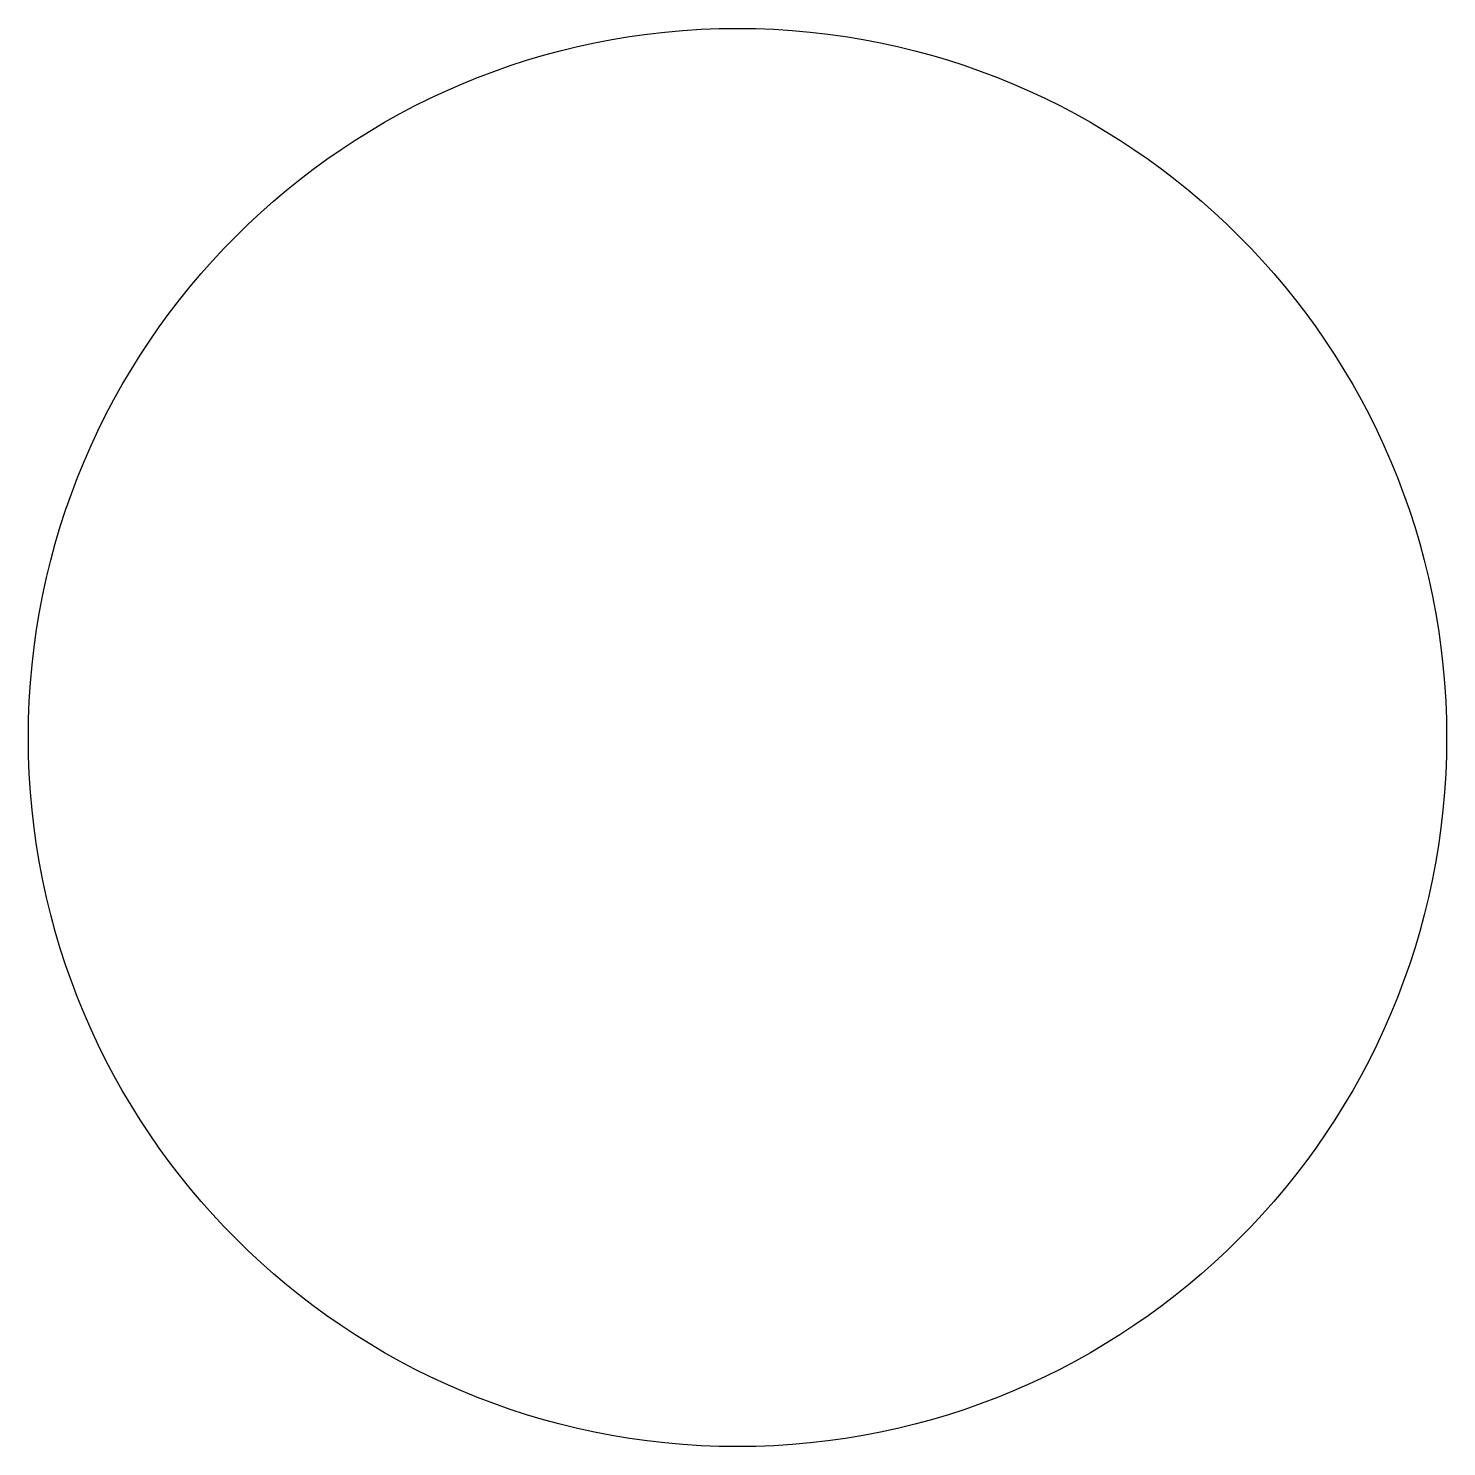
# Model space of a CAD drawing. Extents: x 22.86 to 29.21, y 9.52 to 15.88.
import ezdxf

# ---------------------------------------------------------------- set-up
doc = ezdxf.new("R2010")
doc.units = 0
doc.header["$LTSCALE"] = 10
doc.header["$MEASUREMENT"] = 0
doc.layers.get('0').update_dxf_attribs({"linetype": 'CONTINUOUS'})

msp = doc.modelspace()

# ---------------------------------------------------------------- linework, layer by layer
msp.add_circle((26.035, 12.7), 3.175)

doc.saveas('drawing.dxf')
